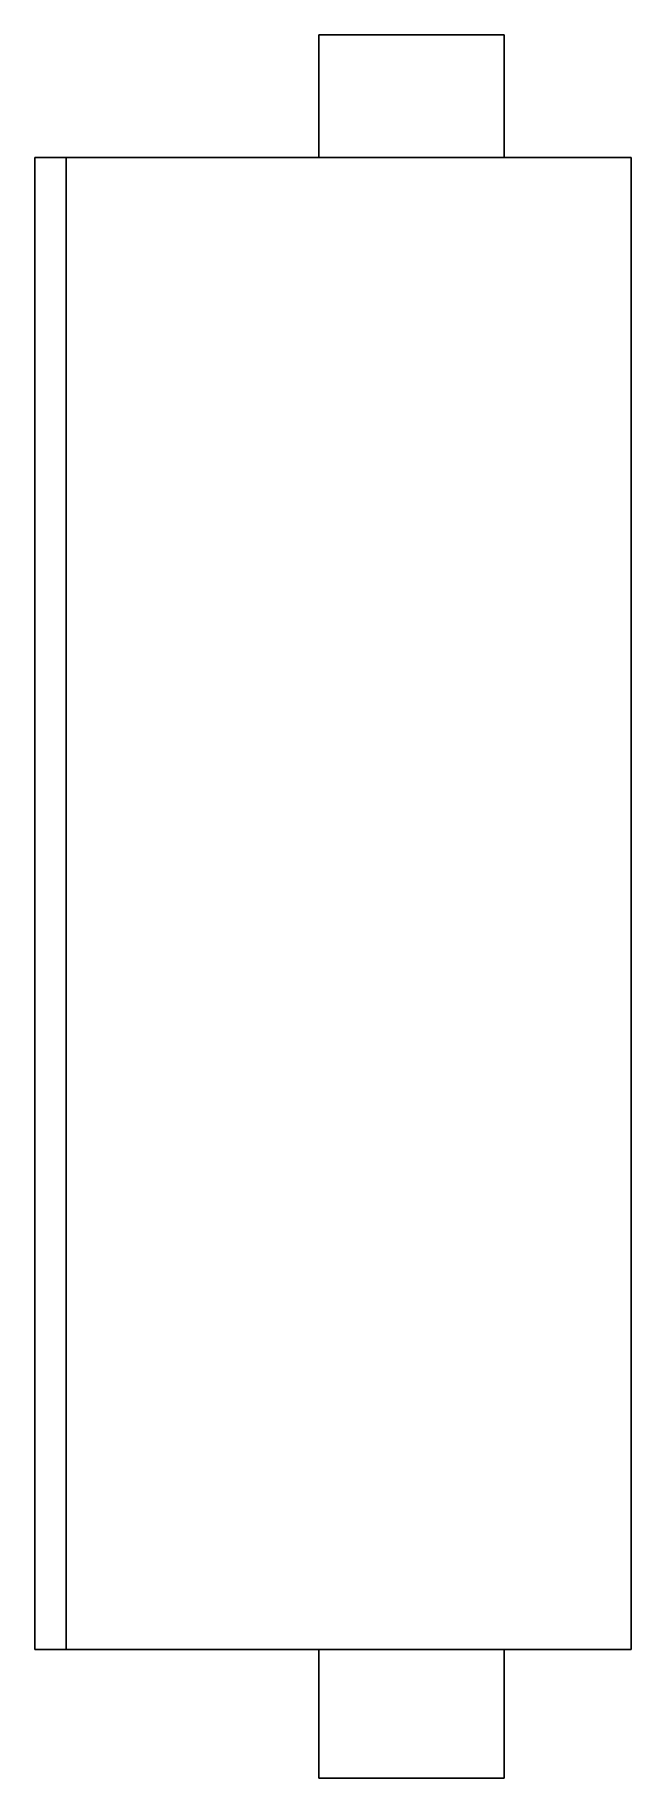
# Model space of a CAD drawing. Header units: metres. Extents: x -19 to 0, y 0 to 55.5.
import ezdxf

# ---------------------------------------------------------------- set-up
doc = ezdxf.new("R2010")
doc.units = ezdxf.units.M

msp = doc.modelspace()

# ---------------------------------------------------------------- linework, layer by layer
for points in [[(-9.95, 55.5), (-9.95, 55.422), (-9.95, 55.344), (-9.95, 55.266), (-9.95, 55.188), (-9.95, 55.11), (-9.95, 55.032), (-9.95, 54.954), (-9.95, 54.876), (-9.95, 54.798), (-9.95, 54.72), (-9.95, 54.642), (-9.95, 54.564), (-9.95, 54.486), (-9.95, 54.408), (-9.95, 54.33), (-9.95, 54.252), (-9.95, 54.174), (-9.95, 54.096), (-9.95, 54.018), (-9.95, 53.94), (-9.95, 53.862), (-9.95, 53.784), (-9.95, 53.706), (-9.95, 53.628), (-9.95, 53.55), (-9.95, 53.472), (-9.95, 53.394), (-9.95, 53.316), (-9.95, 53.238), (-9.95, 53.16), (-9.95, 53.082), (-9.95, 53.004), (-9.95, 52.926), (-9.95, 52.848), (-9.95, 52.77), (-9.95, 52.692), (-9.95, 52.614), (-9.95, 52.536), (-9.95, 52.458), (-9.95, 52.38), (-9.95, 52.302), (-9.95, 52.224), (-9.95, 52.146), (-9.95, 52.068), (-9.95, 51.99), (-9.95, 51.912), (-9.95, 51.834), (-9.95, 51.756), (-9.95, 51.678), (-9.95, 51.6)], [(-7, 55.5), (-7.092, 55.5), (-7.185, 55.5), (-7.277, 55.5), (-7.369, 55.5), (-7.461, 55.5), (-7.552, 55.5), (-7.643, 55.5), (-7.733, 55.5), (-7.822, 55.5), (-7.911, 55.5), (-7.999, 55.5), (-8.084, 55.5), (-8.17, 55.5), (-8.256, 55.5), (-8.338, 55.5), (-8.419, 55.5), (-8.5, 55.5), (-8.58, 55.5), (-8.656, 55.5), (-8.731, 55.5), (-8.807, 55.5), (-8.879, 55.5), (-8.948, 55.5), (-9.017, 55.5), (-9.086, 55.5), (-9.148, 55.5), (-9.209, 55.5), (-9.271, 55.5), (-9.329, 55.5), (-9.383, 55.5), (-9.437, 55.5), (-9.49, 55.5), (-9.536, 55.5), (-9.581, 55.5), (-9.626, 55.5), (-9.668, 55.5), (-9.703, 55.5), (-9.739, 55.5), (-9.774, 55.5), (-9.803, 55.5), (-9.828, 55.5), (-9.854, 55.5), (-9.878, 55.5), (-9.894, 55.5), (-9.909, 55.5), (-9.925, 55.5), (-9.934, 55.5), (-9.94, 55.5), (-9.945, 55.5), (-9.95, 55.5)], [(-4.05, 55.5), (-4.055, 55.5), (-4.06, 55.5), (-4.066, 55.5), (-4.075, 55.5), (-4.091, 55.5), (-4.106, 55.5), (-4.122, 55.5), (-4.146, 55.5), (-4.172, 55.5), (-4.197, 55.5), (-4.226, 55.5), (-4.261, 55.5), (-4.297, 55.5), (-4.332, 55.5), (-4.374, 55.5), (-4.419, 55.5), (-4.464, 55.5), (-4.51, 55.5), (-4.563, 55.5), (-4.617, 55.5), (-4.671, 55.5), (-4.729, 55.5), (-4.791, 55.5), (-4.852, 55.5), (-4.914, 55.5), (-4.983, 55.5), (-5.052, 55.5), (-5.121, 55.5), (-5.193, 55.5), (-5.269, 55.5), (-5.344, 55.5), (-5.42, 55.5), (-5.5, 55.5), (-5.581, 55.5), (-5.662, 55.5), (-5.744, 55.5), (-5.83, 55.5), (-5.916, 55.5), (-6.001, 55.5), (-6.089, 55.5), (-6.178, 55.5), (-6.267, 55.5), (-6.357, 55.5), (-6.448, 55.5), (-6.539, 55.5), (-6.631, 55.5), (-6.723, 55.5), (-6.815, 55.5), (-6.908, 55.5), (-7, 55.5)], [(-4.05, 55.5), (-4.05, 55.422), (-4.05, 55.344), (-4.05, 55.266), (-4.05, 55.188), (-4.05, 55.11), (-4.05, 55.032), (-4.05, 54.954), (-4.05, 54.876), (-4.05, 54.798), (-4.05, 54.72), (-4.05, 54.642), (-4.05, 54.564), (-4.05, 54.486), (-4.05, 54.408), (-4.05, 54.33), (-4.05, 54.252), (-4.05, 54.174), (-4.05, 54.096), (-4.05, 54.018), (-4.05, 53.94), (-4.05, 53.862), (-4.05, 53.784), (-4.05, 53.706), (-4.05, 53.628), (-4.05, 53.55), (-4.05, 53.472), (-4.05, 53.394), (-4.05, 53.316), (-4.05, 53.238), (-4.05, 53.16), (-4.05, 53.082), (-4.05, 53.004), (-4.05, 52.926), (-4.05, 52.848), (-4.05, 52.77), (-4.05, 52.692), (-4.05, 52.614), (-4.05, 52.536), (-4.05, 52.458), (-4.05, 52.38), (-4.05, 52.302), (-4.05, 52.224), (-4.05, 52.146), (-4.05, 52.068), (-4.05, 51.99), (-4.05, 51.912), (-4.05, 51.834), (-4.05, 51.756), (-4.05, 51.678), (-4.05, 51.6)], [(-19, 4.1), (-19, 5.05), (-19, 6), (-19, 6.95), (-19, 7.9), (-19, 8.85), (-19, 9.8), (-19, 10.75), (-19, 11.7), (-19, 12.65), (-19, 13.6), (-19, 14.55), (-19, 15.5), (-19, 16.45), (-19, 17.4), (-19, 18.35), (-19, 19.3), (-19, 20.25), (-19, 21.2), (-19, 22.15), (-19, 23.1), (-19, 24.05), (-19, 25), (-19, 25.95), (-19, 26.9), (-19, 27.85), (-19, 28.8), (-19, 29.75), (-19, 30.7), (-19, 31.65), (-19, 32.6), (-19, 33.55), (-19, 34.5), (-19, 35.45), (-19, 36.4), (-19, 37.35), (-19, 38.3), (-19, 39.25), (-19, 40.2), (-19, 41.15), (-19, 42.1), (-19, 43.05), (-19, 44), (-19, 44.95), (-19, 45.9), (-19, 46.85), (-19, 47.8), (-19, 48.75), (-19, 49.7), (-19, 50.65), (-19, 51.6)], [(-19, 51.6), (-18.98, 51.6), (-18.96, 51.6), (-18.94, 51.6), (-18.92, 51.6), (-18.9, 51.6), (-18.88, 51.6), (-18.86, 51.6), (-18.84, 51.6), (-18.82, 51.6), (-18.8, 51.6), (-18.78, 51.6), (-18.76, 51.6), (-18.74, 51.6), (-18.72, 51.6), (-18.7, 51.6), (-18.68, 51.6), (-18.66, 51.6), (-18.64, 51.6), (-18.62, 51.6), (-18.6, 51.6), (-18.58, 51.6), (-18.56, 51.6), (-18.54, 51.6), (-18.52, 51.6), (-18.5, 51.6), (-18.48, 51.6), (-18.46, 51.6), (-18.44, 51.6), (-18.42, 51.6), (-18.4, 51.6), (-18.38, 51.6), (-18.36, 51.6), (-18.34, 51.6), (-18.32, 51.6), (-18.3, 51.6), (-18.28, 51.6), (-18.26, 51.6), (-18.24, 51.6), (-18.22, 51.6), (-18.2, 51.6), (-18.18, 51.6), (-18.16, 51.6), (-18.14, 51.6), (-18.12, 51.6), (-18.1, 51.6), (-18.08, 51.6), (-18.06, 51.6), (-18.04, 51.6), (-18.02, 51.6), (-18, 51.6)], [(-18, 51.6), (-17.946, 51.6), (-17.892, 51.6), (-17.837, 51.6), (-17.783, 51.6), (-17.729, 51.6), (-17.675, 51.6), (-17.621, 51.6), (-17.567, 51.6), (-17.512, 51.6), (-17.458, 51.6), (-17.404, 51.6), (-17.35, 51.6), (-17.296, 51.6), (-17.242, 51.6), (-17.187, 51.6), (-17.133, 51.6), (-17.079, 51.6), (-17.025, 51.6), (-16.971, 51.6), (-16.917, 51.6), (-16.862, 51.6), (-16.808, 51.6), (-16.754, 51.6), (-16.7, 51.6), (-16.646, 51.6), (-16.592, 51.6), (-16.537, 51.6), (-16.483, 51.6), (-16.429, 51.6), (-16.375, 51.6), (-16.321, 51.6), (-16.267, 51.6), (-16.212, 51.6), (-16.158, 51.6), (-16.104, 51.6), (-16.05, 51.6), (-15.996, 51.6), (-15.942, 51.6), (-15.887, 51.6), (-15.833, 51.6), (-15.779, 51.6), (-15.725, 51.6), (-15.671, 51.6), (-15.617, 51.6), (-15.562, 51.6), (-15.508, 51.6), (-15.454, 51.6), (-15.4, 51.6), (-15.346, 51.6), (-15.292, 51.6)], [(-18, 51.6), (-18, 50.65), (-18, 49.7), (-18, 48.75), (-18, 47.8), (-18, 46.85), (-18, 45.9), (-18, 44.95), (-18, 44), (-18, 43.05), (-18, 42.1), (-18, 41.15), (-18, 40.2), (-18, 39.25), (-18, 38.3), (-18, 37.35), (-18, 36.4), (-18, 35.45), (-18, 34.5), (-18, 33.55), (-18, 32.6), (-18, 31.65), (-18, 30.7), (-18, 29.75), (-18, 28.8), (-18, 27.85), (-18, 26.9), (-18, 25.95), (-18, 25), (-18, 24.05), (-18, 23.1), (-18, 22.15), (-18, 21.2), (-18, 20.25), (-18, 19.3), (-18, 18.35), (-18, 17.4), (-18, 16.45), (-18, 15.5), (-18, 14.55), (-18, 13.6), (-18, 12.65), (-18, 11.7), (-18, 10.75), (-18, 9.8), (-18, 8.85), (-18, 7.9), (-18, 6.95), (-18, 6), (-18, 5.05), (-18, 4.1)], [(-15.292, 51.6), (-15.245, 51.6), (-15.198, 51.6), (-15.151, 51.6), (-15.105, 51.6), (-15.058, 51.6), (-15.012, 51.6), (-14.965, 51.6), (-14.919, 51.6), (-14.873, 51.6), (-14.828, 51.6), (-14.782, 51.6), (-14.737, 51.6), (-14.692, 51.6), (-14.647, 51.6), (-14.604, 51.6), (-14.56, 51.6), (-14.516, 51.6), (-14.473, 51.6), (-14.431, 51.6), (-14.389, 51.6), (-14.347, 51.6), (-14.306, 51.6), (-14.266, 51.6), (-14.226, 51.6), (-14.186, 51.6), (-14.148, 51.6), (-14.11, 51.6), (-14.072, 51.6), (-14.035, 51.6), (-14, 51.6), (-13.964, 51.6), (-13.929, 51.6), (-13.896, 51.6), (-13.863, 51.6), (-13.83, 51.6), (-13.798, 51.6), (-13.768, 51.6), (-13.738, 51.6), (-13.708, 51.6), (-13.681, 51.6), (-13.654, 51.6), (-13.627, 51.6), (-13.601, 51.6), (-13.577, 51.6), (-13.554, 51.6), (-13.53, 51.6), (-13.509, 51.6), (-13.489, 51.6), (-13.469, 51.6), (-13.449, 51.6)], [(-13.449, 51.6), (-13.266, 51.6), (-13.083, 51.6), (-12.9, 51.6), (-12.691, 51.6), (-12.446, 51.6), (-12.201, 51.6), (-11.956, 51.6), (-11.666, 51.6), (-11.368, 51.6), (-11.071, 51.6), (-10.761, 51.6), (-10.422, 51.6), (-10.083, 51.6), (-9.745, 51.6), (-9.385, 51.6), (-9.018, 51.6), (-8.651, 51.6), (-8.281, 51.6), (-7.9, 51.6), (-7.518, 51.6), (-7.137, 51.6), (-6.755, 51.6), (-6.374, 51.6), (-5.993, 51.6), (-5.611, 51.6), (-5.245, 51.6), (-4.878, 51.6), (-4.512, 51.6), (-4.158, 51.6), (-3.82, 51.6), (-3.483, 51.6), (-3.145, 51.6), (-2.844, 51.6), (-2.548, 51.6), (-2.252, 51.6), (-1.971, 51.6), (-1.729, 51.6), (-1.486, 51.6), (-1.243, 51.6), (-1.045, 51.6), (-0.865, 51.6), (-0.685, 51.6), (-0.514, 51.6), (-0.403, 51.6), (-0.292, 51.6), (-0.181, 51.6), (-0.112, 51.6), (-0.075, 51.6), (-0.037, 51.6), (0, 51.6)], [(0, 51.6), (0, 50.65), (0, 49.7), (0, 48.75), (0, 47.8), (0, 46.85), (0, 45.9), (0, 44.95), (0, 44), (0, 43.05), (0, 42.1), (0, 41.15), (0, 40.2), (0, 39.25), (0, 38.3), (0, 37.35), (0, 36.4), (0, 35.45), (0, 34.5), (0, 33.55), (0, 32.6), (0, 31.65), (0, 30.7), (0, 29.75), (0, 28.8), (0, 27.85), (0, 26.9), (0, 25.95), (0, 25), (0, 24.05), (0, 23.1), (0, 22.15), (0, 21.2), (0, 20.25), (0, 19.3), (0, 18.35), (0, 17.4), (0, 16.45), (0, 15.5), (0, 14.55), (0, 13.6), (0, 12.65), (0, 11.7), (0, 10.75), (0, 9.8), (0, 8.85), (0, 7.9), (0, 6.95), (0, 6), (0, 5.05), (0, 4.1)], [(-18, 4.1), (-18.02, 4.1), (-18.04, 4.1), (-18.06, 4.1), (-18.08, 4.1), (-18.1, 4.1), (-18.12, 4.1), (-18.14, 4.1), (-18.16, 4.1), (-18.18, 4.1), (-18.2, 4.1), (-18.22, 4.1), (-18.24, 4.1), (-18.26, 4.1), (-18.28, 4.1), (-18.3, 4.1), (-18.32, 4.1), (-18.34, 4.1), (-18.36, 4.1), (-18.38, 4.1), (-18.4, 4.1), (-18.42, 4.1), (-18.44, 4.1), (-18.46, 4.1), (-18.48, 4.1), (-18.5, 4.1), (-18.52, 4.1), (-18.54, 4.1), (-18.56, 4.1), (-18.58, 4.1), (-18.6, 4.1), (-18.62, 4.1), (-18.64, 4.1), (-18.66, 4.1), (-18.68, 4.1), (-18.7, 4.1), (-18.72, 4.1), (-18.74, 4.1), (-18.76, 4.1), (-18.78, 4.1), (-18.8, 4.1), (-18.82, 4.1), (-18.84, 4.1), (-18.86, 4.1), (-18.88, 4.1), (-18.9, 4.1), (-18.92, 4.1), (-18.94, 4.1), (-18.96, 4.1), (-18.98, 4.1), (-19, 4.1)], [(-18, 4.1), (-17.946, 4.1), (-17.892, 4.1), (-17.837, 4.1), (-17.783, 4.1), (-17.729, 4.1), (-17.675, 4.1), (-17.621, 4.1), (-17.567, 4.1), (-17.512, 4.1), (-17.458, 4.1), (-17.404, 4.1), (-17.35, 4.1), (-17.296, 4.1), (-17.242, 4.1), (-17.187, 4.1), (-17.133, 4.1), (-17.079, 4.1), (-17.025, 4.1), (-16.971, 4.1), (-16.917, 4.1), (-16.862, 4.1), (-16.808, 4.1), (-16.754, 4.1), (-16.7, 4.1), (-16.646, 4.1), (-16.592, 4.1), (-16.537, 4.1), (-16.483, 4.1), (-16.429, 4.1), (-16.375, 4.1), (-16.321, 4.1), (-16.267, 4.1), (-16.212, 4.1), (-16.158, 4.1), (-16.104, 4.1), (-16.05, 4.1), (-15.996, 4.1), (-15.942, 4.1), (-15.887, 4.1), (-15.833, 4.1), (-15.779, 4.1), (-15.725, 4.1), (-15.671, 4.1), (-15.617, 4.1), (-15.562, 4.1), (-15.508, 4.1), (-15.454, 4.1), (-15.4, 4.1), (-15.346, 4.1), (-15.292, 4.1)], [(-13.449, 4.1), (-13.469, 4.1), (-13.489, 4.1), (-13.509, 4.1), (-13.53, 4.1), (-13.554, 4.1), (-13.577, 4.1), (-13.601, 4.1), (-13.627, 4.1), (-13.654, 4.1), (-13.681, 4.1), (-13.708, 4.1), (-13.738, 4.1), (-13.768, 4.1), (-13.798, 4.1), (-13.83, 4.1), (-13.863, 4.1), (-13.896, 4.1), (-13.929, 4.1), (-13.964, 4.1), (-14, 4.1), (-14.035, 4.1), (-14.072, 4.1), (-14.11, 4.1), (-14.148, 4.1), (-14.186, 4.1), (-14.226, 4.1), (-14.266, 4.1), (-14.306, 4.1), (-14.347, 4.1), (-14.389, 4.1), (-14.431, 4.1), (-14.473, 4.1), (-14.516, 4.1), (-14.56, 4.1), (-14.604, 4.1), (-14.647, 4.1), (-14.692, 4.1), (-14.737, 4.1), (-14.782, 4.1), (-14.828, 4.1), (-14.873, 4.1), (-14.919, 4.1), (-14.965, 4.1), (-15.012, 4.1), (-15.058, 4.1), (-15.105, 4.1), (-15.151, 4.1), (-15.198, 4.1), (-15.245, 4.1), (-15.292, 4.1)], [(-13.449, 4.1), (-13.266, 4.1), (-13.083, 4.1), (-12.9, 4.1), (-12.691, 4.1), (-12.446, 4.1), (-12.201, 4.1), (-11.956, 4.1), (-11.666, 4.1), (-11.368, 4.1), (-11.071, 4.1), (-10.761, 4.1), (-10.422, 4.1), (-10.083, 4.1), (-9.745, 4.1), (-9.385, 4.1), (-9.018, 4.1), (-8.651, 4.1), (-8.281, 4.1), (-7.9, 4.1), (-7.518, 4.1), (-7.137, 4.1), (-6.755, 4.1), (-6.374, 4.1), (-5.993, 4.1), (-5.611, 4.1), (-5.245, 4.1), (-4.878, 4.1), (-4.512, 4.1), (-4.158, 4.1), (-3.82, 4.1), (-3.483, 4.1), (-3.145, 4.1), (-2.844, 4.1), (-2.548, 4.1), (-2.252, 4.1), (-1.971, 4.1), (-1.729, 4.1), (-1.486, 4.1), (-1.243, 4.1), (-1.045, 4.1), (-0.865, 4.1), (-0.685, 4.1), (-0.514, 4.1), (-0.403, 4.1), (-0.292, 4.1), (-0.181, 4.1), (-0.112, 4.1), (-0.075, 4.1), (-0.037, 4.1), (0, 4.1)], [(-9.95, 4.1), (-9.95, 4.018), (-9.95, 3.936), (-9.95, 3.854), (-9.95, 3.772), (-9.95, 3.69), (-9.95, 3.608), (-9.95, 3.526), (-9.95, 3.444), (-9.95, 3.362), (-9.95, 3.28), (-9.95, 3.198), (-9.95, 3.116), (-9.95, 3.034), (-9.95, 2.952), (-9.95, 2.87), (-9.95, 2.788), (-9.95, 2.706), (-9.95, 2.624), (-9.95, 2.542), (-9.95, 2.46), (-9.95, 2.378), (-9.95, 2.296), (-9.95, 2.214), (-9.95, 2.132), (-9.95, 2.05), (-9.95, 1.968), (-9.95, 1.886), (-9.95, 1.804), (-9.95, 1.722), (-9.95, 1.64), (-9.95, 1.558), (-9.95, 1.476), (-9.95, 1.394), (-9.95, 1.312), (-9.95, 1.23), (-9.95, 1.148), (-9.95, 1.066), (-9.95, 0.984), (-9.95, 0.902), (-9.95, 0.82), (-9.95, 0.738), (-9.95, 0.656), (-9.95, 0.574), (-9.95, 0.492), (-9.95, 0.41), (-9.95, 0.328), (-9.95, 0.246), (-9.95, 0.164), (-9.95, 0.082), (-9.95, 0)], [(-4.05, 4.1), (-4.05, 4.018), (-4.05, 3.936), (-4.05, 3.854), (-4.05, 3.772), (-4.05, 3.69), (-4.05, 3.608), (-4.05, 3.526), (-4.05, 3.444), (-4.05, 3.362), (-4.05, 3.28), (-4.05, 3.198), (-4.05, 3.116), (-4.05, 3.034), (-4.05, 2.952), (-4.05, 2.87), (-4.05, 2.788), (-4.05, 2.706), (-4.05, 2.624), (-4.05, 2.542), (-4.05, 2.46), (-4.05, 2.378), (-4.05, 2.296), (-4.05, 2.214), (-4.05, 2.132), (-4.05, 2.05), (-4.05, 1.968), (-4.05, 1.886), (-4.05, 1.804), (-4.05, 1.722), (-4.05, 1.64), (-4.05, 1.558), (-4.05, 1.476), (-4.05, 1.394), (-4.05, 1.312), (-4.05, 1.23), (-4.05, 1.148), (-4.05, 1.066), (-4.05, 0.984), (-4.05, 0.902), (-4.05, 0.82), (-4.05, 0.738), (-4.05, 0.656), (-4.05, 0.574), (-4.05, 0.492), (-4.05, 0.41), (-4.05, 0.328), (-4.05, 0.246), (-4.05, 0.164), (-4.05, 0.082), (-4.05, 0)], [(-7, 0), (-7.092, 0), (-7.185, 0), (-7.277, 0), (-7.369, 0), (-7.461, 0), (-7.552, 0), (-7.643, 0), (-7.733, 0), (-7.822, 0), (-7.911, 0), (-7.999, 0), (-8.084, 0), (-8.17, 0), (-8.256, 0), (-8.338, 0), (-8.419, 0), (-8.5, 0), (-8.58, 0), (-8.656, 0), (-8.731, 0), (-8.807, 0), (-8.879, 0), (-8.948, 0), (-9.017, 0), (-9.086, 0), (-9.148, 0), (-9.209, 0), (-9.271, 0), (-9.329, 0), (-9.383, 0), (-9.437, 0), (-9.49, 0), (-9.536, 0), (-9.581, 0), (-9.626, 0), (-9.668, 0), (-9.703, 0), (-9.739, 0), (-9.774, 0), (-9.803, 0), (-9.828, 0), (-9.854, 0), (-9.878, 0), (-9.894, 0), (-9.909, 0), (-9.925, 0), (-9.934, 0), (-9.94, 0), (-9.945, 0), (-9.95, 0)], [(-4.05, 0), (-4.055, 0), (-4.06, 0), (-4.066, 0), (-4.075, 0), (-4.091, 0), (-4.106, 0), (-4.122, 0), (-4.146, 0), (-4.172, 0), (-4.197, 0), (-4.226, 0), (-4.261, 0), (-4.297, 0), (-4.332, 0), (-4.374, 0), (-4.419, 0), (-4.464, 0), (-4.51, 0), (-4.563, 0), (-4.617, 0), (-4.671, 0), (-4.729, 0), (-4.791, 0), (-4.852, 0), (-4.914, 0), (-4.983, 0), (-5.052, 0), (-5.121, 0), (-5.193, 0), (-5.269, 0), (-5.344, 0), (-5.42, 0), (-5.5, 0), (-5.581, 0), (-5.662, 0), (-5.744, 0), (-5.83, 0), (-5.916, 0), (-6.001, 0), (-6.089, 0), (-6.178, 0), (-6.267, 0), (-6.357, 0), (-6.448, 0), (-6.539, 0), (-6.631, 0), (-6.723, 0), (-6.815, 0), (-6.908, 0), (-7, 0)]]:
    msp.add_lwpolyline(points)

doc.saveas('drawing.dxf')
